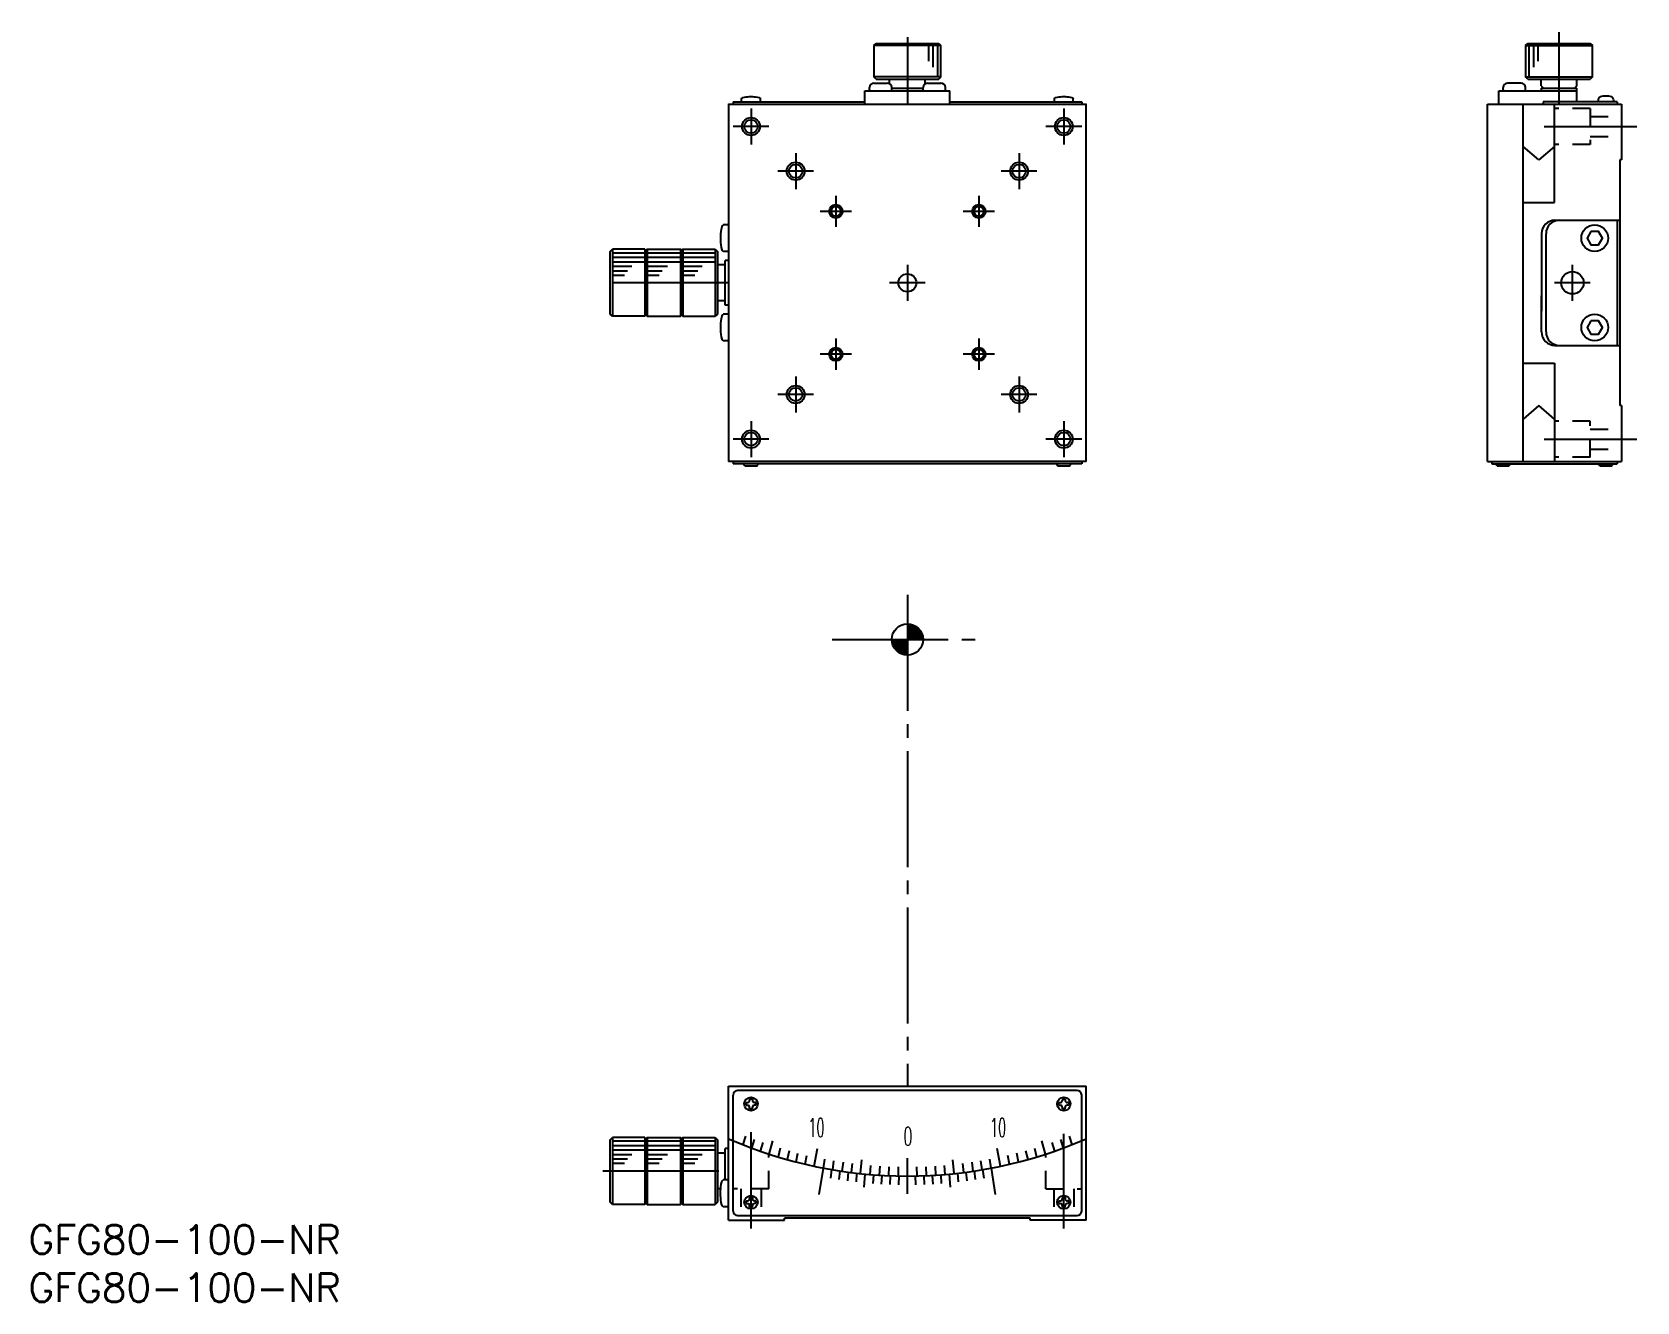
# Model space of a CAD drawing. Extents: x -62 to 117, y 181 to 323.
import ezdxf
from ezdxf.enums import TextEntityAlignment as Align

# ---------------------------------------------------------------- set-up
doc = ezdxf.new("R2010")
doc.units = 0
for name, pattern in [('CENTER', [17.5, 13, -1.5, 1.5, -1.5]), ('DASHED', [3.5, 2, -1.5]), ('DOT', [0.5, 0.25, -0.25])]:
    doc.linetypes.add(name, pattern=pattern)
doc.layers.get('0').update_dxf_attribs({"linetype": 'CONTINUOUS'})
doc.layers.add('11', color=7, linetype='CONTINUOUS')
doc.layers.add('CENTER', color=1, linetype='CENTER')
doc.styles.get("Standard").update_dxf_attribs({"font": 'txt.shx', "bigfont": '@extfont2.shx'})

msp = doc.modelspace()

# ---------------------------------------------------------------- linework, layer by layer
at = {"color": 7, "linetype": 'CONTINUOUS'}
for p, q in [((32.08, 321.64), (32.33, 321.89)), ((39.58, 321.64), (32.08, 321.64)), ((32.08, 321.64), (32.08, 318.14)), ((32.33, 321.89), (39.33, 321.89)), ((39.33, 321.89), (39.58, 321.64)), ((39.58, 318.14), (39.58, 321.64)), ((104.99, 321.64), (105.24, 321.89)), ((104.99, 321.64), (112.49, 321.64)), ((104.99, 321.64), (104.99, 318.14)), ((105.24, 321.89), (112.24, 321.89)), ((112.24, 321.89), (112.49, 321.64)), ((112.49, 318.14), (112.49, 321.64)), ((39.58, 318.14), (32.08, 318.14)), ((32.33, 317.89), (32.08, 318.14)), ((32.33, 317.89), (39.33, 317.89)), ((33.83, 317.37), (33.83, 317.89)), ((37.83, 317.37), (37.83, 317.89)), ((39.58, 318.14), (39.33, 317.89)), ((104.99, 318.14), (112.49, 318.14)), ((105.24, 317.89), (104.99, 318.14)), ((105.24, 317.89), (112.24, 317.89)), ((106.74, 317.14), (106.74, 317.89)), ((110.74, 317.14), (110.74, 317.89)), ((112.49, 318.14), (112.24, 317.89)), ((31.08, 315.09), (31.08, 316.59)), ((31.08, 316.59), (40.58, 316.59)), ((31.58, 316.69), (31.58, 316.94)), ((32.08, 317.44), (33.58, 317.44)), ((34.08, 316.69), (34.08, 316.94)), ((34.08, 316.89), (37.58, 316.89)), ((37.58, 316.69), (37.58, 316.94)), ((38.08, 317.44), (39.58, 317.44)), ((40.08, 316.69), (40.08, 316.94)), ((40.58, 315.09), (40.58, 316.59)), ((101.99, 316.59), (110.74, 316.59)), ((101.99, 315.09), (101.99, 316.59)), ((102.49, 316.69), (102.49, 316.94)), ((104.49, 317.44), (102.99, 317.44)), ((104.99, 316.69), (104.99, 316.94)), ((106.74, 317.14), (106.99, 316.89)), ((106.74, 316.89), (110.74, 316.89)), ((106.74, 316.89), (106.74, 316.59)), ((110.74, 317.14), (110.49, 316.89)), ((110.74, 316.59), (110.74, 316.89)), ((110.74, 315.34), (110.74, 316.59)), ((15.83, 315.14), (15.83, 275.09)), ((15.83, 315.09), (55.83, 315.09)), ((16.33, 315.34), (31.08, 315.34)), ((16.33, 315.34), (16.33, 315.09)), ((17.27, 315.73), (17.28, 315.74)), ((17.28, 315.74), (17.29, 315.76)), ((17.28, 315.44), (17.28, 315.74)), ((17.29, 315.76), (17.31, 315.78)), ((17.31, 315.78), (17.34, 315.8)), ((17.34, 315.8), (17.38, 315.81)), ((17.38, 315.81), (17.41, 315.83)), ((17.41, 315.83), (17.6, 315.88)), ((17.6, 315.88), (17.8, 315.9)), ((17.8, 315.9), (17.97, 315.92)), ((17.97, 315.92), (18.14, 315.93)), ((18.14, 315.93), (18.23, 315.93)), ((18.23, 315.93), (18.32, 315.93)), ((18.32, 315.93), (18.41, 315.93)), ((18.41, 315.93), (18.51, 315.93)), ((18.51, 315.93), (18.68, 315.92)), ((18.68, 315.92), (18.85, 315.9)), ((18.85, 315.9), (19.04, 315.88)), ((19.04, 315.88), (19.23, 315.83)), ((19.23, 315.83), (19.27, 315.81)), ((19.27, 315.81), (19.31, 315.8)), ((19.31, 315.8), (19.34, 315.78)), ((19.34, 315.78), (19.36, 315.76)), ((19.36, 315.76), (19.37, 315.74)), ((19.37, 315.74), (19.37, 315.73)), ((19.38, 315.44), (19.38, 315.74)), ((40.58, 315.34), (55.33, 315.34)), ((52.28, 315.75), (52.29, 315.77)), ((52.28, 315.74), (52.28, 315.75)), ((52.28, 315.44), (52.28, 315.74)), ((52.29, 315.77), (52.31, 315.79)), ((52.31, 315.79), (52.34, 315.8)), ((52.34, 315.8), (52.38, 315.82)), ((52.38, 315.82), (52.42, 315.84)), ((52.42, 315.84), (52.61, 315.88)), ((52.61, 315.88), (52.8, 315.91)), ((52.8, 315.91), (52.97, 315.92)), ((52.97, 315.92), (53.14, 315.93)), ((53.14, 315.93), (53.23, 315.94)), ((53.23, 315.94), (53.33, 315.94)), ((53.33, 315.94), (53.42, 315.94)), ((53.42, 315.94), (53.51, 315.93)), ((53.51, 315.93), (53.68, 315.92)), ((53.68, 315.92), (53.85, 315.91)), ((53.85, 315.91), (54.05, 315.88)), ((54.05, 315.88), (54.24, 315.84)), ((54.24, 315.84), (54.27, 315.82)), ((54.27, 315.82), (54.31, 315.8)), ((54.31, 315.8), (54.34, 315.79)), ((54.34, 315.79), (54.36, 315.77)), ((54.36, 315.77), (54.37, 315.75)), ((54.37, 315.75), (54.38, 315.74)), ((54.38, 315.44), (54.38, 315.74)), ((55.33, 315.34), (55.33, 315.09)), ((55.83, 275.09), (55.83, 315.14)), ((100.74, 275.09), (100.74, 315.09)), ((100.74, 315.09), (115.74, 315.09)), ((104.74, 275.09), (104.74, 315.09)), ((115.24, 315.34), (106.98, 315.34)), ((106.98, 315.34), (106.98, 315.09)), ((108.24, 304.09), (108.24, 315.09)), ((113.14, 315.64), (113.11, 315.34)), ((114.84, 315.63), (114.86, 315.34)), ((115.24, 315.34), (115.24, 315.09)), ((115.74, 315.09), (115.74, 308.84)), ((106.49, 308.84), (104.74, 310.34)), ((108.24, 310.34), (106.49, 308.84)), ((115.54, 308.84), (115.54, 281.34)), ((115.74, 308.84), (115.54, 308.84)), ((104.74, 304.09), (108.24, 304.09)), ((108.29, 302.09), (115.54, 302.09)), ((115.29, 288.09), (115.29, 302.09)), ((14.95, 300.34), (14.97, 300.58)), ((14.95, 300.21), (14.95, 300.34)), ((14.95, 300.08), (14.95, 300.21)), ((14.95, 299.95), (14.95, 300.08)), ((14.95, 299.82), (14.95, 299.95)), ((14.97, 300.58), (14.99, 300.83)), ((14.99, 300.83), (15.03, 301.11)), ((15.03, 301.11), (15.1, 301.38)), ((15.1, 301.38), (15.12, 301.43)), ((15.12, 301.43), (15.15, 301.49)), ((15.15, 301.49), (15.17, 301.52)), ((15.17, 301.52), (15.2, 301.56)), ((15.2, 301.56), (15.23, 301.57)), ((15.73, 301.59), (15.23, 301.59)), ((15.23, 301.57), (15.25, 301.58)), ((106.79, 300.59), (106.79, 291.93)), ((107.29, 292.77), (107.29, 300.59)), ((2.58, 298.59), (2.83, 298.84)), ((2.58, 291.59), (2.58, 298.59)), ((2.83, 298.84), (2.83, 291.34)), ((6.45, 298.84), (2.83, 298.84)), ((6.45, 298.84), (6.45, 291.34)), ((6.45, 298.84), (6.58, 298.71)), ((6.7, 298.84), (6.58, 298.71)), ((6.58, 298.71), (6.58, 291.46)), ((6.7, 298.84), (6.7, 291.34)), ((6.7, 298.84), (10.45, 298.84)), ((10.45, 298.84), (10.45, 291.34)), ((10.58, 298.71), (10.45, 298.84)), ((10.7, 298.84), (10.58, 298.71)), ((10.58, 291.46), (10.58, 298.71)), ((10.7, 298.84), (10.7, 291.34)), ((10.7, 298.84), (14.33, 298.84)), ((14.33, 298.84), (14.33, 291.34)), ((14.33, 298.84), (14.58, 298.59)), ((14.58, 298.59), (14.58, 291.59)), ((14.97, 299.57), (14.95, 299.82)), ((14.99, 299.33), (14.97, 299.57)), ((15.03, 299.05), (14.99, 299.33)), ((15.1, 298.78), (15.03, 299.05)), ((15.12, 298.72), (15.1, 298.78)), ((15.15, 298.67), (15.12, 298.72)), ((15.17, 298.63), (15.15, 298.67)), ((15.2, 298.6), (15.17, 298.63)), ((15.23, 298.59), (15.2, 298.6)), ((15.73, 298.59), (15.23, 298.59)), ((15.25, 298.58), (15.23, 298.59)), ((15.3, 297.09), (14.58, 297.09)), ((15.3, 297.09), (15.45, 296.94)), ((15.45, 292.59), (15.45, 297.59)), ((15.83, 297.59), (15.45, 297.59)), ((15.3, 293.09), (14.58, 293.09)), ((15.3, 293.09), (15.45, 293.24)), ((106.79, 289.59), (106.79, 293.62)), ((107.29, 289.59), (107.29, 292.77)), ((2.83, 291.34), (2.58, 291.59)), ((6.45, 291.34), (2.83, 291.34)), ((6.58, 291.46), (6.45, 291.34)), ((6.58, 291.46), (6.7, 291.34)), ((6.7, 291.34), (10.45, 291.34)), ((10.45, 291.34), (10.58, 291.46)), ((10.58, 291.46), (10.7, 291.34)), ((10.7, 291.34), (14.33, 291.34)), ((14.58, 291.59), (14.33, 291.34)), ((14.99, 290.83), (15.03, 291.11)), ((15.03, 291.11), (15.1, 291.38)), ((15.1, 291.38), (15.12, 291.43)), ((15.12, 291.43), (15.15, 291.49)), ((15.15, 291.49), (15.17, 291.52)), ((15.17, 291.52), (15.2, 291.56)), ((15.2, 291.56), (15.23, 291.57)), ((15.73, 291.59), (15.23, 291.59)), ((15.23, 291.57), (15.25, 291.58)), ((15.83, 292.59), (15.45, 292.59)), ((14.95, 290.34), (14.97, 290.58)), ((14.95, 290.21), (14.95, 290.34)), ((14.95, 290.08), (14.95, 290.21)), ((14.95, 289.95), (14.95, 290.08)), ((14.95, 289.82), (14.95, 289.95)), ((14.97, 289.57), (14.95, 289.82)), ((14.97, 290.58), (14.99, 290.83)), ((14.99, 289.33), (14.97, 289.57)), ((15.03, 289.05), (14.99, 289.33)), ((15.1, 288.78), (15.03, 289.05)), ((15.12, 288.72), (15.1, 288.78)), ((15.15, 288.67), (15.12, 288.72)), ((15.17, 288.63), (15.15, 288.67)), ((15.2, 288.6), (15.17, 288.63)), ((15.23, 288.59), (15.2, 288.6)), ((15.73, 288.59), (15.23, 288.59)), ((15.25, 288.58), (15.23, 288.59)), ((108.29, 288.09), (115.54, 288.09)), ((104.74, 286.09), (108.24, 286.09)), ((108.24, 286.09), (108.24, 275.09)), ((106.49, 281.34), (104.74, 279.84)), ((108.24, 279.84), (106.49, 281.34)), ((115.74, 281.34), (115.54, 281.34)), ((115.74, 281.34), (115.74, 275.09)), ((55.83, 275.09), (15.83, 275.09)), ((16.33, 275.09), (16.33, 274.83)), ((55.33, 274.83), (16.33, 274.83)), ((17.58, 274.68), (17.58, 274.83)), ((19.08, 274.68), (19.08, 274.83)), ((52.58, 274.68), (52.58, 274.83)), ((54.08, 274.68), (54.08, 274.83)), ((55.33, 275.09), (55.33, 274.83)), ((100.74, 275.09), (115.74, 275.09)), ((101.24, 275.09), (101.24, 274.84)), ((101.24, 274.84), (115.24, 274.84)), ((101.74, 274.69), (101.74, 274.84)), ((103.24, 274.69), (103.24, 274.84)), ((113.24, 274.69), (113.24, 274.84)), ((114.74, 274.69), (114.74, 274.84)), ((115.24, 275.09), (115.24, 274.84)), ((17.68, 274.58), (17.58, 274.68)), ((18.98, 274.58), (17.68, 274.58)), ((18.98, 274.58), (19.08, 274.68)), ((52.68, 274.58), (52.58, 274.68)), ((53.98, 274.58), (52.68, 274.58)), ((53.98, 274.58), (54.08, 274.68)), ((101.84, 274.59), (101.74, 274.69)), ((101.84, 274.59), (103.14, 274.59)), ((103.14, 274.59), (103.24, 274.69)), ((113.34, 274.59), (113.24, 274.69)), ((113.34, 274.59), (114.64, 274.59)), ((114.64, 274.59), (114.74, 274.69)), ((15.83, 190.17), (15.83, 205.17)), ((15.83, 205.17), (55.83, 205.17)), ((55.83, 190.17), (55.83, 205.17)), ((16.33, 191.17), (16.33, 204.17)), ((54.83, 204.67), (16.83, 204.67)), ((17.78, 203.02), (17.78, 203.32)), ((17.78, 203.32), (17.93, 203.32)), ((17.78, 203.02), (17.93, 203.02)), ((18.48, 203.72), (18.18, 203.72)), ((18.18, 203.72), (18.18, 203.57)), ((18.48, 203.72), (18.48, 203.57)), ((18.88, 203.32), (18.73, 203.32)), ((18.88, 203.02), (18.73, 203.02)), ((18.88, 203.32), (18.88, 203.02)), ((52.78, 203.32), (52.93, 203.32)), ((52.78, 203.02), (52.78, 203.32)), ((52.78, 203.02), (52.93, 203.02)), ((53.18, 203.72), (53.18, 203.57)), ((53.48, 203.72), (53.18, 203.72)), ((53.48, 203.72), (53.48, 203.57)), ((53.88, 203.32), (53.73, 203.32)), ((53.88, 203.02), (53.73, 203.02)), ((53.88, 203.32), (53.88, 203.02)), ((55.33, 191.17), (55.33, 204.17)), ((18.18, 202.62), (18.18, 202.77)), ((18.48, 202.62), (18.18, 202.62)), ((18.48, 202.62), (18.48, 202.77)), ((53.18, 202.62), (53.18, 202.77)), ((53.48, 202.62), (53.18, 202.62)), ((53.48, 202.62), (53.48, 202.77)), ((2.58, 199.17), (2.83, 199.42)), ((2.83, 199.42), (2.83, 191.92)), ((6.45, 199.42), (2.83, 199.42)), ((6.45, 199.42), (6.45, 191.92)), ((6.45, 199.42), (6.58, 199.29)), ((6.7, 199.42), (6.58, 199.29)), ((6.7, 199.42), (6.7, 191.92)), ((6.7, 199.42), (10.45, 199.42)), ((10.45, 199.42), (10.45, 191.92)), ((10.58, 199.29), (10.45, 199.42)), ((10.7, 199.42), (10.58, 199.29)), ((10.7, 199.42), (10.7, 191.92)), ((10.7, 199.42), (14.33, 199.42)), ((14.33, 199.42), (14.33, 191.92)), ((14.33, 199.42), (14.58, 199.17)), ((2.58, 192.17), (2.58, 199.17)), ((6.58, 199.29), (6.58, 192.04)), ((10.58, 192.04), (10.58, 199.29)), ((14.58, 199.17), (14.58, 192.17)), ((15.3, 197.67), (14.58, 197.67)), ((15.3, 197.67), (15.45, 197.52)), ((15.45, 194.67), (15.45, 198.17)), ((15.83, 198.17), (15.45, 198.17)), ((14.97, 193.92), (15, 194.2)), ((15, 194.2), (15.08, 194.47)), ((15.08, 194.47), (15.1, 194.52)), ((15.1, 194.52), (15.12, 194.58)), ((15.12, 194.58), (15.14, 194.61)), ((15.14, 194.61), (15.17, 194.64)), ((15.17, 194.64), (15.2, 194.66)), ((15.2, 194.66), (15.23, 194.67)), ((15.73, 194.67), (15.23, 194.67)), ((2.83, 191.92), (2.58, 192.17)), ((14.58, 192.17), (14.33, 191.92)), ((14.94, 193.67), (14.58, 193.67)), ((14.93, 193.43), (14.94, 193.67)), ((14.93, 193.3), (14.93, 193.43)), ((14.93, 193.17), (14.93, 193.3)), ((14.93, 193.04), (14.93, 193.17)), ((14.93, 192.91), (14.93, 193.04)), ((14.94, 192.66), (14.93, 192.91)), ((14.94, 193.67), (14.97, 193.92)), ((14.97, 192.42), (14.94, 192.66)), ((15, 192.14), (14.97, 192.42)), ((17.78, 192.32), (17.93, 192.32)), ((17.78, 192.02), (17.78, 192.32)), ((18.18, 192.72), (18.18, 192.57)), ((18.48, 192.72), (18.18, 192.72)), ((18.48, 192.72), (18.48, 192.57)), ((18.88, 192.32), (18.73, 192.32)), ((18.88, 192.32), (18.88, 192.02)), ((52.78, 192.32), (52.93, 192.32)), ((52.78, 192.02), (52.78, 192.32)), ((53.18, 192.72), (53.18, 192.57)), ((53.48, 192.72), (53.18, 192.72)), ((53.48, 192.72), (53.48, 192.57)), ((53.88, 192.32), (53.73, 192.32)), ((53.88, 192.32), (53.88, 192.02)), ((6.45, 191.92), (2.83, 191.92)), ((6.58, 192.04), (6.45, 191.92)), ((6.58, 192.04), (6.7, 191.92)), ((6.7, 191.92), (10.45, 191.92)), ((10.45, 191.92), (10.58, 192.04)), ((10.58, 192.04), (10.7, 191.92)), ((10.7, 191.92), (14.33, 191.92)), ((15.08, 191.87), (15, 192.14)), ((15.1, 191.81), (15.08, 191.87)), ((15.12, 191.76), (15.1, 191.81)), ((15.14, 191.72), (15.12, 191.76)), ((15.17, 191.69), (15.14, 191.72)), ((15.2, 191.67), (15.17, 191.69)), ((15.23, 191.67), (15.2, 191.67)), ((15.73, 191.67), (15.23, 191.67)), ((16.83, 190.67), (54.83, 190.67)), ((17.78, 192.02), (17.93, 192.02)), ((18.18, 191.62), (18.18, 191.77)), ((18.48, 191.62), (18.18, 191.62)), ((18.48, 191.62), (18.48, 191.77)), ((18.88, 192.02), (18.73, 192.02)), ((22.08, 190.17), (22.08, 190.37)), ((49.58, 190.37), (22.08, 190.37)), ((49.58, 190.17), (49.58, 190.37)), ((52.78, 192.02), (52.93, 192.02)), ((53.18, 191.62), (53.18, 191.77)), ((53.48, 191.62), (53.18, 191.62)), ((53.48, 191.62), (53.48, 191.77)), ((53.88, 192.02), (53.73, 192.02)), ((15.83, 190.17), (22.08, 190.17)), ((55.83, 190.17), (49.58, 190.17))]:
    msp.add_line(p, q, dxfattribs=at)
at = {"color": 3, "linetype": 'CONTINUOUS'}
for p, q in [((38.19, 321.64), (38.19, 319.91)), ((38.69, 321.64), (38.69, 319.24)), ((39.19, 321.64), (39.19, 318.14)), ((105.38, 321.64), (105.38, 318.14)), ((105.88, 321.64), (105.88, 319.24)), ((106.38, 321.64), (106.38, 319.91)), ((2.83, 298.45), (6.45, 298.45)), ((6.7, 298.45), (10.45, 298.45)), ((10.7, 298.45), (14.33, 298.45)), ((2.83, 297.95), (6.45, 297.95)), ((2.83, 297.45), (6.45, 297.45)), ((2.83, 296.95), (5, 296.95)), ((2.83, 296.45), (4.51, 296.45)), ((6.7, 297.95), (10.45, 297.95)), ((6.7, 297.45), (10.45, 297.45)), ((6.7, 296.95), (9, 296.95)), ((6.7, 296.45), (8.39, 296.45)), ((10.7, 297.95), (14.33, 297.95)), ((10.7, 297.45), (14.33, 297.45)), ((10.7, 296.95), (12.87, 296.95)), ((10.7, 296.45), (12.39, 296.45)), ((2.83, 295.95), (4.17, 295.95)), ((6.7, 295.95), (8.04, 295.95)), ((10.7, 295.95), (12.04, 295.95)), ((17.71, 199.57), (17.42, 198.62)), ((53.94, 199.57), (54.23, 198.62)), ((2.83, 199.03), (6.45, 199.03)), ((2.83, 198.53), (6.45, 198.53)), ((2.83, 198.03), (6.45, 198.03)), ((2.83, 197.53), (5, 197.53)), ((6.7, 199.03), (10.45, 199.03)), ((6.7, 198.53), (10.45, 198.53)), ((6.7, 198.03), (10.45, 198.03)), ((6.7, 197.53), (9, 197.53)), ((10.7, 199.03), (14.33, 199.03)), ((10.7, 198.53), (14.33, 198.53)), ((10.7, 198.03), (14.33, 198.03)), ((10.7, 197.53), (12.87, 197.53)), ((18.68, 199.2), (18.39, 198.24)), ((19.65, 198.85), (19.37, 197.89)), ((20.36, 197.56), (20.76, 199.03)), ((21.6, 198.22), (21.36, 197.24)), ((22.59, 197.93), (22.36, 196.95)), ((23.37, 196.68), (23.58, 197.66)), ((25.41, 196.2), (25.76, 198.17)), ((46.24, 196.2), (45.89, 198.17)), ((48.28, 196.68), (48.07, 197.66)), ((49.06, 197.93), (49.29, 196.95)), ((50.05, 198.22), (50.29, 197.24)), ((51.29, 197.56), (50.89, 199.03)), ((52, 198.85), (52.28, 197.89)), ((52.97, 199.2), (53.26, 198.24)), ((2.83, 197.03), (4.51, 197.03)), ((2.83, 196.53), (4.17, 196.53)), ((6.7, 197.03), (8.39, 197.03)), ((6.7, 196.53), (8.04, 196.53)), ((10.7, 197.03), (12.39, 197.03)), ((10.7, 196.53), (12.04, 196.53)), ((24.39, 196.43), (24.58, 197.41)), ((25.96, 193.02), (26.43, 195.99)), ((26.44, 195.99), (26.58, 196.99)), ((27.25, 194.87), (27.38, 195.84)), ((27.47, 195.81), (27.61, 196.8)), ((28.63, 196.64), (28.5, 195.64)), ((29.65, 196.5), (29.54, 195.5)), ((30.59, 195.38), (30.72, 196.9)), ((31.7, 196.28), (31.63, 195.28)), ((32.73, 196.2), (32.68, 195.2)), ((33.76, 196.15), (33.73, 195.15)), ((34.79, 196.12), (34.78, 195.12)), ((35.83, 193.11), (35.83, 197.11)), ((36.86, 196.12), (36.88, 195.12)), ((37.89, 196.15), (37.93, 195.15)), ((38.92, 196.2), (38.97, 195.2)), ((39.95, 196.28), (40.02, 195.28)), ((41.07, 195.38), (40.93, 196.9)), ((42, 196.5), (42.11, 195.5)), ((43.03, 196.64), (43.15, 195.64)), ((44.18, 195.81), (44.04, 196.8)), ((44.41, 194.87), (44.27, 195.84)), ((45.21, 195.99), (45.07, 196.99)), ((45.7, 193.02), (45.23, 195.99)), ((47.26, 196.43), (47.07, 197.41)), ((28.19, 194.71), (28.31, 195.68)), ((29.15, 194.57), (29.24, 195.54)), ((30.12, 194.44), (30.18, 195.42)), ((31, 193.87), (31.12, 195.33)), ((32.01, 194.26), (32.06, 195.24)), ((32.95, 194.2), (33, 195.18)), ((33.91, 194.14), (33.94, 195.12)), ((34.89, 194.13), (34.91, 195.11)), ((36.76, 194.13), (36.75, 195.11)), ((37.74, 194.14), (37.71, 195.12)), ((38.7, 194.2), (38.65, 195.18)), ((39.64, 194.26), (39.6, 195.24)), ((40.65, 193.87), (40.54, 195.33)), ((41.53, 194.44), (41.47, 195.42)), ((42.5, 194.57), (42.41, 195.54)), ((43.46, 194.71), (43.34, 195.68))]:
    msp.add_line(p, q, dxfattribs=at)
at = {"color": 3, "linetype": 'DASHED'}
for p, q in [((112.24, 314.59), (108.24, 314.59)), ((112.24, 314.59), (112.24, 310.59)), ((112.24, 313.71), (115.74, 313.71)), ((112.24, 311.46), (115.74, 311.46)), ((112.24, 310.59), (108.24, 310.59)), ((112.24, 279.59), (108.24, 279.59)), ((112.24, 275.59), (112.24, 279.59)), ((112.24, 278.71), (115.74, 278.71)), ((112.24, 275.59), (108.24, 275.59)), ((112.24, 276.46), (115.74, 276.46)), ((20.33, 193.67), (20.33, 197.56)), ((51.33, 193.67), (51.33, 197.56)), ((20.33, 193.67), (16.33, 193.67)), ((17.2, 193.67), (17.2, 190.17)), ((19.45, 193.67), (19.45, 190.17)), ((51.33, 193.67), (55.33, 193.67)), ((52.2, 193.67), (52.2, 190.17)), ((54.45, 193.67), (54.45, 190.17))]:
    msp.add_line(p, q, dxfattribs=at)
at = {"color": 7, "linetype": 'DOT'}
for p, q in [((16.33, 193.67), (16.33, 199.06)), ((55.33, 193.67), (55.33, 199.06))]:
    msp.add_line(p, q, dxfattribs=at)
at = {"color": 7, "linetype": 'CONTINUOUS'}
for points in [[(112.31, 300.82), (111.89, 300.09), (112.31, 299.35), (113.16, 299.35), (113.59, 300.09), (113.16, 300.82)], [(112.31, 290.82), (111.89, 290.09), (112.31, 289.35), (113.16, 289.35), (113.59, 290.09), (113.16, 290.82)]]:
    msp.add_lwpolyline(points, close=True, dxfattribs=at)
at = {"color": 3, "linetype": 'CONTINUOUS'}
for centre, radius in [((18.33, 312.59), 1), ((53.33, 312.59), 1), ((23.33, 307.59), 1), ((48.33, 307.59), 1), ((27.83, 303.09), 0.75), ((43.83, 303.09), 0.75), ((27.83, 287.09), 0.75), ((43.83, 287.09), 0.75), ((23.33, 282.59), 1), ((48.33, 282.59), 1), ((18.33, 277.59), 1), ((53.33, 277.59), 1)]:
    msp.add_circle(centre, radius, dxfattribs=at)
at = {"color": 7, "linetype": 'CONTINUOUS'}
for centre, radius in [((18.33, 312.59), 0.75), ((53.33, 312.59), 0.75), ((23.33, 307.59), 0.75), ((48.33, 307.59), 0.75), ((27.83, 303.09), 0.55), ((43.83, 303.09), 0.55), ((112.74, 300.09), 1.5), ((110.24, 295.09), 1.25), ((35.83, 295.09), 1), ((112.74, 290.09), 1.5), ((27.83, 287.09), 0.55), ((43.83, 287.09), 0.55), ((23.33, 282.59), 0.75), ((48.33, 282.59), 0.75), ((18.33, 277.59), 0.75), ((53.33, 277.59), 0.75), ((18.33, 203.17), 0.75), ((53.33, 203.17), 0.75), ((18.33, 192.17), 0.75), ((53.33, 192.17), 0.75)]:
    msp.add_circle(centre, radius, dxfattribs=at)
for centre, radius, start, end in [((32.08, 316.94), 0.5, 90, 180), ((31.68, 316.69), 0.1, 180, 270), ((33.58, 316.94), 0.5, 0, 90), ((33.98, 316.69), 0.1, 270, 0), ((38.08, 316.94), 0.5, 90, 180), ((37.68, 316.69), 0.1, 180, 270), ((39.58, 316.94), 0.5, 0, 90), ((39.98, 316.69), 0.1, 270, 0), ((102.99, 316.94), 0.5, 90, 180), ((102.59, 316.69), 0.1, 180, 270), ((104.49, 316.94), 0.5, 0, 90), ((104.89, 316.69), 0.1, 270, 0), ((17.38, 315.44), 0.1, 180, 270), ((19.28, 315.44), 0.1, 270, 0), ((52.38, 315.44), 0.1, 180, 270), ((54.28, 315.44), 0.1, 270, 0), ((113.43, 315.61), 0.29, 106.5873, 175), ((113.99, 313.74), 2.25, 73.6123, 106.5873), ((114.54, 315.61), 0.3, 5, 73.6123), ((108.29, 300.59), 1.5, 90, 180), ((108.79, 300.59), 1.5, 90, 180), ((15.73, 301.49), 0.1, 0, 90), ((15.73, 298.69), 0.1, 270, 0), ((15.73, 291.49), 0.1, 0, 90), ((108.29, 289.59), 1.5, 180, 270), ((108.79, 289.59), 1.5, 180, 270), ((15.73, 288.69), 0.1, 270, 0), ((16.83, 204.17), 0.5, 90, 180), ((17.93, 203.57), 0.25, 270, 0), ((17.93, 202.77), 0.25, 0, 90), ((18.73, 203.57), 0.25, 180, 270), ((18.73, 202.77), 0.25, 90, 180), ((52.93, 203.57), 0.25, 270, 0), ((52.93, 202.77), 0.25, 0, 90), ((53.73, 203.57), 0.25, 180, 270), ((53.73, 202.77), 0.25, 90, 180), ((54.83, 204.17), 0.5, 0, 90), ((15.73, 194.57), 0.1, 0, 90), ((17.93, 192.57), 0.25, 270, 0), ((18.73, 192.57), 0.25, 180, 270), ((52.93, 192.57), 0.25, 270, 0), ((53.73, 192.57), 0.25, 180, 270), ((15.73, 191.77), 0.1, 270, 0), ((16.83, 191.17), 0.5, 180, 270), ((17.93, 191.77), 0.25, 0, 90), ((18.73, 191.77), 0.25, 90, 180), ((52.93, 191.77), 0.25, 0, 90), ((53.73, 191.77), 0.25, 90, 180), ((54.83, 191.17), 0.5, 270, 0)]:
    msp.add_arc(centre, radius, start, end, dxfattribs=at)
at = {"color": 3, "linetype": 'CONTINUOUS'}
msp.add_arc((35.83, 245.1), 50, 246.4218, 293.5782, dxfattribs=at)
at = {"layer": '11', "color": 7, "linetype": 'CONTINUOUS'}
msp.add_circle((35.83, 255.17), 1.75, dxfattribs=at)
for radius, start, end in [(1.6, 180, 270), (1.45, 180, 270), (1.3, 180, 270), (1.15, 180, 270), (1, 180, 270), (0.85, 180, 270), (0.7, 180, 270), (0.55, 180, 270), (0.4, 180, 270), (0.25, 180, 270), (1.6, 0, 90), (1.45, 0, 90), (1.3, 0, 90), (1.15, 0, 90), (1, 0, 90), (0.85, 0, 90), (0.7, 0, 90), (0.55, 0, 90), (0.4, 0, 90), (0.25, 0, 90)]:
    msp.add_arc((35.83, 255.17), radius, start, end, dxfattribs=at)
at = {"layer": 'CENTER', "color": 1, "linetype": 'CENTER'}
for p, q in [((35.83, 322.58), (35.83, 315.09)), ((108.74, 323.16), (108.74, 315.09)), ((18.33, 314.59), (18.33, 310.59)), ((53.33, 314.59), (53.33, 310.59)), ((20.33, 312.59), (16.33, 312.59)), ((55.33, 312.59), (51.33, 312.59)), ((107.08, 312.59), (117.46, 312.59)), ((23.33, 309.59), (23.33, 305.59)), ((48.33, 309.59), (48.33, 305.59)), ((25.33, 307.59), (21.33, 307.59)), ((50.33, 307.59), (46.33, 307.59)), ((27.83, 304.84), (27.83, 301.34)), ((43.83, 304.84), (43.83, 301.34)), ((29.58, 303.09), (26.08, 303.09)), ((45.58, 303.09), (42.08, 303.09)), ((35.83, 297.09), (35.83, 293.09)), ((110.24, 293.09), (110.24, 297.09)), ((15.83, 295.09), (1.44, 295.09)), ((37.83, 295.09), (33.83, 295.09)), ((112.24, 295.09), (108.24, 295.09)), ((112.24, 295.09), (108.24, 295.09)), ((27.83, 288.84), (27.83, 285.34)), ((43.83, 288.84), (43.83, 285.34)), ((29.58, 287.09), (26.08, 287.09)), ((45.58, 287.09), (42.08, 287.09)), ((23.33, 284.59), (23.33, 280.59)), ((48.33, 284.59), (48.33, 280.59)), ((25.33, 282.59), (21.33, 282.59)), ((50.33, 282.59), (46.33, 282.59)), ((18.33, 279.59), (18.33, 275.59)), ((53.33, 279.59), (53.33, 275.59)), ((20.33, 277.59), (16.33, 277.59)), ((55.33, 277.59), (51.33, 277.59)), ((107.08, 277.59), (117.46, 277.59)), ((35.83, 260.17), (35.83, 205.17)), ((27.41, 255.17), (44.24, 255.17)), ((18.33, 189.22), (18.33, 200.02)), ((53.33, 189.22), (53.33, 199.83)), ((1.74, 195.67), (15.83, 195.67))]:
    msp.add_line(p, q, dxfattribs=at)

# ---------------------------------------------------------------- texts
at = {"color": 7, "width": 0.5}
for p in [(24.75, 198.85), (45.08, 198.85)]:
    msp.add_text('10', height=2.1, dxfattribs=at).set_placement(p, align=Align.BOTTOM_LEFT)
at = {"color": 7, "text_generation_flag": 2, "width": 0.5}
msp.add_text('0', height=2.1, dxfattribs=at).set_placement((36.34, 197.88), align=Align.BOTTOM_LEFT)
at = {"color": 7}
for p in [(-62.52, 186.4), (-62.52, 181.01)]:
    msp.add_text('GFG80-100-NR', height=3.2, dxfattribs=at).set_placement(p)

doc.saveas('drawing.dxf')
